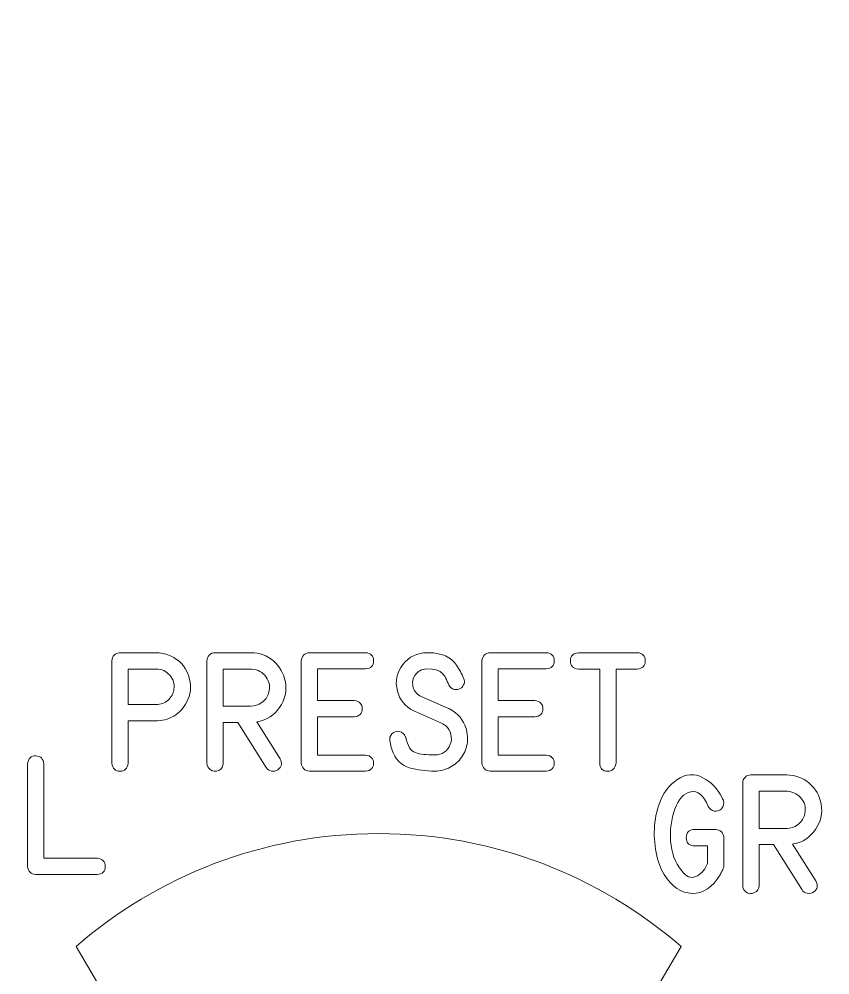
# Model space of a CAD drawing. Header units: millimetres. Extents: x -86 to 60, y -135 to 365.
# Drawn here: x 21.19 to 40.5, y 150.67 to 173.42 of the extents above; entities that cross this region are included whole.
import ezdxf

# ---------------------------------------------------------------- set-up
doc = ezdxf.new("R2010")
doc.units = ezdxf.units.MM
doc.header["$MEASUREMENT"] = 0
doc.layers.add('Cuts', color=7, linetype='Continuous', plot=False)
doc.layers.add('Engrave', color=7, linetype='Continuous')

msp = doc.modelspace()

# ---------------------------------------------------------------- linework, layer by layer
at = {"layer": 'Cuts', "color": 250, "lineweight": 9}
msp.add_open_spline([(57.4748, 154.4568), (57.8729, 154.4566), (58.2545, 154.2982), (58.5358, 154.0166), (58.5358, 154.0166), (58.8172, 153.7349), (58.975, 153.3549), (58.9748, 152.9568), (58.9748, 152.9568), (58.9748, 152.9568), (58.9748, 148.9068), (58.9748, 148.9068), (58.9748, 148.9068), (58.9745, 148.5088), (58.8162, 148.1271), (58.5345, 147.8458), (58.5345, 147.8458), (58.2528, 147.5645), (57.8729, 147.4066), (57.4748, 147.4068), (57.4748, 147.4068), (57.4748, 147.4068), (50.5123, 147.4068), (50.5123, 147.4068), (50.5123, 147.4068), (50.1147, 147.4071), (49.7333, 147.2494), (49.452, 146.9685), (49.452, 146.9685), (49.1707, 146.6875), (49.0125, 146.3044), (49.0123, 145.9068), (49.0123, 145.9068), (49.0123, 145.9068), (49.0123, 129.4193), (49.0123, 129.4193), (49.0123, 129.4193), (49.012, 129.0213), (48.8537, 128.6396), (48.572, 128.3583), (48.572, 128.3583), (48.2903, 128.077), (47.9104, 127.9191), (47.5123, 127.9193), (47.5123, 127.9193), (47.5123, 127.9193), (-74.0127, 127.9193), (-74.0127, 127.9193), (-74.0127, 127.9193), (-74.4108, 127.9196), (-74.7925, 128.078), (-75.0738, 128.3596), (-75.0738, 128.3596), (-75.3551, 128.6413), (-75.513, 129.0213), (-75.5127, 129.4193), (-75.5127, 129.4193), (-75.5127, 129.4193), (-75.5127, 160.4568), (-75.5127, 160.4568), (-75.5127, 160.4568), (-75.5117, 162.0471), (-76.1425, 163.5727), (-77.2663, 164.6979), (-77.2663, 164.6979), (-78.3901, 165.8231), (-79.9224, 166.4558), (-81.5127, 166.4568), (-81.5127, 166.4568), (-81.5127, 166.4568), (-83.9752, 166.4568), (-83.9752, 166.4568), (-83.9752, 166.4568), (-84.3733, 166.4571), (-84.755, 166.6155), (-85.0363, 166.8971), (-85.0363, 166.8971), (-85.3176, 167.1788), (-85.4755, 167.5588), (-85.4752, 167.9568), (-85.4752, 167.9568), (-85.4752, 167.9568), (-85.4752, 210.1068), (-85.4752, 210.1068), (-85.4752, 210.1068), (-85.475, 210.5049), (-85.3166, 210.8866), (-85.0349, 211.1679), (-85.0349, 211.1679), (-84.7533, 211.4492), (-84.3733, 211.6071), (-83.9752, 211.6068), (-83.9752, 211.6068), (-83.9752, 211.6068), (-81.5127, 211.6068), (-81.5127, 211.6068), (-81.5127, 211.6068), (-79.9224, 211.6058), (-78.3969, 212.2366), (-77.2716, 213.3604), (-77.2716, 213.3604), (-76.1464, 214.4842), (-75.5137, 216.0166), (-75.5127, 217.6068), (-75.5127, 217.6068), (-75.5127, 217.6068), (-75.5127, 248.6443), (-75.5127, 248.6443), (-75.5127, 248.6443), (-75.5125, 249.0424), (-75.3541, 249.4241), (-75.0724, 249.7054), (-75.0724, 249.7054), (-74.7908, 249.9867), (-74.4108, 250.1446), (-74.0127, 250.1443), (-74.0127, 250.1443), (-74.0127, 250.1443), (47.5123, 250.1443), (47.5123, 250.1443), (47.5123, 250.1443), (47.9104, 250.1441), (48.292, 249.9857), (48.5733, 249.7041), (48.5733, 249.7041), (48.8547, 249.4224), (49.0125, 249.0424), (49.0123, 248.6443), (49.0123, 248.6443), (49.0123, 248.6443), (49.0123, 217.6068), (49.0123, 217.6068), (49.0123, 217.6068), (49.0113, 216.0166), (49.6421, 214.491), (50.7659, 213.3658), (50.7659, 213.3658), (51.8897, 212.2406), (53.422, 211.6079), (55.0123, 211.6068), (55.0123, 211.6068), (55.0123, 211.6068), (57.4748, 211.6068), (57.4748, 211.6068), (57.4748, 211.6068), (57.8729, 211.6066), (58.2545, 211.4482), (58.5358, 211.1666), (58.5358, 211.1666), (58.8172, 210.8849), (58.975, 210.5049), (58.9748, 210.1068), (58.9748, 210.1068), (58.9748, 210.1068), (58.9748, 167.9568), (58.9748, 167.9568), (58.9748, 167.9568), (58.9745, 167.5588), (58.8162, 167.1771), (58.5345, 166.8958), (58.5345, 166.8958), (58.2528, 166.6145), (57.8729, 166.4566), (57.4748, 166.4568), (57.4748, 166.4568), (57.4748, 166.4568), (55.0123, 166.4568), (55.0123, 166.4568), (55.0123, 166.4568), (53.422, 166.4579), (51.8964, 165.8271), (50.7712, 164.7033), (50.7712, 164.7033), (49.646, 163.5795), (49.0133, 162.0471), (49.0123, 160.4568), (49.0123, 160.4568), (49.0123, 160.4568), (49.0123, 155.9568), (49.0123, 155.9568), (49.0123, 155.9568), (49.012, 155.5593), (49.1697, 155.1779), (49.4507, 154.8966), (49.4507, 154.8966), (49.7316, 154.6153), (50.1147, 154.4571), (50.5123, 154.4568), (50.5123, 154.4568), (50.5123, 154.4568), (57.4748, 154.4568), (57.4748, 154.4568)], degree=3, knots=[0, 0, 0, 0, 0.0204082, 0.0204082, 0.0204082, 0.0204082, 0.0408163, 0.0408163, 0.0408163, 0.0408163, 0.0612245, 0.0612245, 0.0612245, 0.0612245, 0.0816327, 0.0816327, 0.0816327, 0.0816327, 0.1020408, 0.1020408, 0.1020408, 0.1020408, 0.122449, 0.122449, 0.122449, 0.122449, 0.1428571, 0.1428571, 0.1428571, 0.1428571, 0.1632653, 0.1632653, 0.1632653, 0.1632653, 0.1836735, 0.1836735, 0.1836735, 0.1836735, 0.2040816, 0.2040816, 0.2040816, 0.2040816, 0.2244898, 0.2244898, 0.2244898, 0.2244898, 0.244898, 0.244898, 0.244898, 0.244898, 0.2653061, 0.2653061, 0.2653061, 0.2653061, 0.2857143, 0.2857143, 0.2857143, 0.2857143, 0.3061224, 0.3061224, 0.3061224, 0.3061224, 0.3265306, 0.3265306, 0.3265306, 0.3265306, 0.3469388, 0.3469388, 0.3469388, 0.3469388, 0.3673469, 0.3673469, 0.3673469, 0.3673469, 0.3877551, 0.3877551, 0.3877551, 0.3877551, 0.4081633, 0.4081633, 0.4081633, 0.4081633, 0.4285714, 0.4285714, 0.4285714, 0.4285714, 0.4489796, 0.4489796, 0.4489796, 0.4489796, 0.4693878, 0.4693878, 0.4693878, 0.4693878, 0.4897959, 0.4897959, 0.4897959, 0.4897959, 0.5102041, 0.5102041, 0.5102041, 0.5102041, 0.5306122, 0.5306122, 0.5306122, 0.5306122, 0.5510204, 0.5510204, 0.5510204, 0.5510204, 0.5714286, 0.5714286, 0.5714286, 0.5714286, 0.5918367, 0.5918367, 0.5918367, 0.5918367, 0.6122449, 0.6122449, 0.6122449, 0.6122449, 0.6326531, 0.6326531, 0.6326531, 0.6326531, 0.6530612, 0.6530612, 0.6530612, 0.6530612, 0.6734694, 0.6734694, 0.6734694, 0.6734694, 0.6938776, 0.6938776, 0.6938776, 0.6938776, 0.7142857, 0.7142857, 0.7142857, 0.7142857, 0.7346939, 0.7346939, 0.7346939, 0.7346939, 0.755102, 0.755102, 0.755102, 0.755102, 0.7755102, 0.7755102, 0.7755102, 0.7755102, 0.7959184, 0.7959184, 0.7959184, 0.7959184, 0.8163265, 0.8163265, 0.8163265, 0.8163265, 0.8367347, 0.8367347, 0.8367347, 0.8367347, 0.8571429, 0.8571429, 0.8571429, 0.8571429, 0.877551, 0.877551, 0.877551, 0.877551, 0.8979592, 0.8979592, 0.8979592, 0.8979592, 0.9183673, 0.9183673, 0.9183673, 0.9183673, 0.9387755, 0.9387755, 0.9387755, 0.9387755, 0.9591837, 0.9591837, 0.9591837, 0.9591837, 1, 1, 1, 1], dxfattribs=at)
at = {"layer": 'Engrave', "color": 240, "lineweight": 9}
for points, knots in [([(24.4592, 158.3362), (24.4592, 158.3362), (24.4856, 158.3362), (24.4856, 158.3362), (24.4856, 158.3362), (24.6032, 158.3277), (24.7114, 158.3014), (24.8106, 158.2562), (24.8106, 158.2562), (25.0006, 158.1673), (25.1352, 158.0206), (25.2142, 157.8164), (25.2142, 157.8164), (25.2932, 157.6128), (25.2923, 157.4138), (25.2118, 157.22), (25.2118, 157.22), (25.1464, 157.0667), (25.05, 156.9463), (24.9221, 156.8597), (24.9221, 156.8597), (24.7946, 156.7727), (24.6488, 156.7243), (24.4856, 156.7144), (24.4856, 156.7144), (24.4856, 156.7144), (24.4592, 156.713), (24.4592, 156.713), (24.4592, 156.713), (24.4592, 156.713), (23.7894, 156.713), (23.7894, 156.713), (23.7894, 156.713), (23.7894, 156.713), (23.7894, 155.7083), (23.7894, 155.7083), (23.7894, 155.7083), (23.773, 155.5789), (23.7076, 155.514), (23.5938, 155.514), (23.5938, 155.514), (23.4799, 155.514), (23.415, 155.5789), (23.3995, 155.7083), (23.3995, 155.7083), (23.3995, 155.7083), (23.3995, 158.1433), (23.3995, 158.1433), (23.3995, 158.1433), (23.4131, 158.2572), (23.4738, 158.3216), (23.5815, 158.3362), (23.5815, 158.3362), (23.5815, 158.3362), (23.5938, 158.3362), (23.5938, 158.3362), (23.5938, 158.3362), (23.5938, 158.3362), (24.4592, 158.3362), (24.4592, 158.3362)], [0, 0, 0, 0, 0.0625, 0.0625, 0.0625, 0.0625, 0.125, 0.125, 0.125, 0.125, 0.1875, 0.1875, 0.1875, 0.1875, 0.25, 0.25, 0.25, 0.25, 0.3125, 0.3125, 0.3125, 0.3125, 0.375, 0.375, 0.375, 0.375, 0.4375, 0.4375, 0.4375, 0.4375, 0.5, 0.5, 0.5, 0.5, 0.5625, 0.5625, 0.5625, 0.5625, 0.625, 0.625, 0.625, 0.625, 0.6875, 0.6875, 0.6875, 0.6875, 0.75, 0.75, 0.75, 0.75, 0.8125, 0.8125, 0.8125, 0.8125, 0.875, 0.875, 0.875, 0.875, 1, 1, 1, 1]), ([(27.4038, 155.8132), (27.4626, 155.7092), (27.4461, 155.6222), (27.3544, 155.5512), (27.3544, 155.5512), (27.3102, 155.5201), (27.2594, 155.5093), (27.202, 155.5196), (27.202, 155.5196), (27.1446, 155.5295), (27.1027, 155.5582), (27.0759, 155.6048), (27.0759, 155.6048), (27.0759, 155.6048), (26.3967, 156.6786), (26.3967, 156.6786), (26.3967, 156.6786), (26.3967, 156.6786), (26.0519, 156.6786), (26.0519, 156.6786), (26.0519, 156.6786), (26.0519, 156.6786), (26.0519, 155.7083), (26.0519, 155.7083), (26.0519, 155.7083), (26.0519, 155.6283), (26.0157, 155.5709), (25.9433, 155.5352), (25.9433, 155.5352), (25.8704, 155.4999), (25.8026, 155.5065), (25.7391, 155.5554), (25.7391, 155.5554), (25.6888, 155.593), (25.6634, 155.6438), (25.6634, 155.7083), (25.6634, 155.7083), (25.6634, 155.7083), (25.6634, 158.1433), (25.6634, 158.1433), (25.6634, 158.1433), (25.6634, 158.1965), (25.6822, 158.2421), (25.7194, 158.2798), (25.7194, 158.2798), (25.7565, 158.3174), (25.8022, 158.3362), (25.8563, 158.3362), (25.8563, 158.3362), (25.8563, 158.3362), (26.7118, 158.3362), (26.7118, 158.3362), (26.7118, 158.3362), (26.9179, 158.3362), (27.0966, 158.2708), (27.2481, 158.1401), (27.2481, 158.1401), (27.3995, 158.0088), (27.4941, 157.8428), (27.5308, 157.6415), (27.5308, 157.6415), (27.5693, 157.4256), (27.5237, 157.2238), (27.3934, 157.0361), (27.3934, 157.0361), (27.2636, 156.848), (27.091, 156.7341), (26.876, 156.6937), (26.876, 156.6937), (26.876, 156.6937), (26.8497, 156.6894), (26.8497, 156.6894), (26.8497, 156.6894), (26.8497, 156.6894), (27.4038, 155.8132), (27.4038, 155.8132)], [0, 0, 0, 0, 0.05, 0.05, 0.05, 0.05, 0.1, 0.1, 0.1, 0.1, 0.15, 0.15, 0.15, 0.15, 0.2, 0.2, 0.2, 0.2, 0.25, 0.25, 0.25, 0.25, 0.3, 0.3, 0.3, 0.3, 0.35, 0.35, 0.35, 0.35, 0.4, 0.4, 0.4, 0.4, 0.45, 0.45, 0.45, 0.45, 0.5, 0.5, 0.5, 0.5, 0.55, 0.55, 0.55, 0.55, 0.6, 0.6, 0.6, 0.6, 0.65, 0.65, 0.65, 0.65, 0.7, 0.7, 0.7, 0.7, 0.75, 0.75, 0.75, 0.75, 0.8, 0.8, 0.8, 0.8, 0.85, 0.85, 0.85, 0.85, 0.9, 0.9, 0.9, 0.9, 1, 1, 1, 1]), ([(29.439, 157.9519), (29.439, 157.9519), (28.2965, 157.9519), (28.2965, 157.9519), (28.2965, 157.9519), (28.2965, 157.9519), (28.2965, 157.1979), (28.2965, 157.1979), (28.2965, 157.1979), (28.2965, 157.1979), (29.1676, 157.1979), (29.1676, 157.1979), (29.1676, 157.1979), (29.2979, 157.1786), (29.3628, 157.1132), (29.3624, 157.0018), (29.3624, 157.0018), (29.3619, 156.8898), (29.297, 156.8249), (29.1676, 156.8066), (29.1676, 156.8066), (29.1676, 156.8066), (28.2965, 156.8066), (28.2965, 156.8066), (28.2965, 156.8066), (28.2965, 156.8066), (28.2965, 155.9011), (28.2965, 155.9011), (28.2965, 155.9011), (28.2965, 155.9011), (29.439, 155.9011), (29.439, 155.9011), (29.439, 155.9011), (29.5684, 155.8818), (29.6333, 155.8174), (29.6333, 155.7069), (29.6333, 155.7069), (29.6333, 155.5968), (29.5684, 155.5323), (29.439, 155.514), (29.439, 155.514), (29.439, 155.514), (28.1051, 155.514), (28.1051, 155.514), (28.1051, 155.514), (27.9903, 155.5286), (27.9249, 155.594), (27.9094, 155.7097), (27.9094, 155.7097), (27.9094, 155.7097), (27.9094, 158.1433), (27.9094, 158.1433), (27.9094, 158.1433), (27.9268, 158.2647), (27.9922, 158.3287), (28.1051, 158.3362), (28.1051, 158.3362), (28.1051, 158.3362), (29.439, 158.3362), (29.439, 158.3362), (29.439, 158.3362), (29.5684, 158.3263), (29.6333, 158.2614), (29.6328, 158.1424), (29.6328, 158.1424), (29.6324, 158.0234), (29.5674, 157.9599), (29.439, 157.9519)], [0, 0, 0, 0, 0.0555556, 0.0555556, 0.0555556, 0.0555556, 0.1111111, 0.1111111, 0.1111111, 0.1111111, 0.1666667, 0.1666667, 0.1666667, 0.1666667, 0.2222222, 0.2222222, 0.2222222, 0.2222222, 0.2777778, 0.2777778, 0.2777778, 0.2777778, 0.3333333, 0.3333333, 0.3333333, 0.3333333, 0.3888889, 0.3888889, 0.3888889, 0.3888889, 0.4444444, 0.4444444, 0.4444444, 0.4444444, 0.5, 0.5, 0.5, 0.5, 0.5555556, 0.5555556, 0.5555556, 0.5555556, 0.6111111, 0.6111111, 0.6111111, 0.6111111, 0.6666667, 0.6666667, 0.6666667, 0.6666667, 0.7222222, 0.7222222, 0.7222222, 0.7222222, 0.7777778, 0.7777778, 0.7777778, 0.7777778, 0.8333333, 0.8333333, 0.8333333, 0.8333333, 0.8888889, 0.8888889, 0.8888889, 0.8888889, 1, 1, 1, 1]), ([(31.4024, 157.0159), (31.4024, 157.0159), (31.4245, 157.0065), (31.4245, 157.0065), (31.4245, 157.0065), (31.4245, 157.0065), (31.4494, 156.9942), (31.4494, 156.9942), (31.4494, 156.9942), (31.4494, 156.9942), (31.4715, 156.9815), (31.4715, 156.9815), (31.4715, 156.9815), (31.4776, 156.9768), (31.4852, 156.9726), (31.4927, 156.9684), (31.4927, 156.9684), (31.5007, 156.9646), (31.5082, 156.9599), (31.5157, 156.9557), (31.5157, 156.9557), (31.6973, 156.8362), (31.8102, 156.6706), (31.853, 156.4594), (31.853, 156.4594), (31.8694, 156.3767), (31.8732, 156.2915), (31.8643, 156.2045), (31.8643, 156.2045), (31.8492, 156.0794), (31.8055, 155.9641), (31.7326, 155.8578), (31.7326, 155.8578), (31.6597, 155.7515), (31.5679, 155.6697), (31.4579, 155.6118), (31.4579, 155.6118), (31.3393, 155.5493), (31.2166, 155.5182), (31.0896, 155.5182), (31.0896, 155.5182), (30.8765, 155.5182), (30.6733, 155.5455), (30.479, 155.6001), (30.479, 155.6001), (30.2852, 155.6546), (30.147, 155.8009), (30.0646, 156.0389), (30.0646, 156.0389), (30.0534, 156.0695), (30.0454, 156.1005), (30.0397, 156.1325), (30.0397, 156.1325), (30.0341, 156.165), (30.0275, 156.197), (30.0204, 156.2294), (30.0204, 156.2294), (30.0068, 156.2953), (30.0228, 156.3536), (30.0694, 156.4044), (30.0694, 156.4044), (30.1154, 156.4547), (30.1733, 156.474), (30.242, 156.4623), (30.242, 156.4623), (30.3149, 156.4472), (30.3652, 156.4025), (30.3939, 156.3273), (30.3939, 156.3273), (30.3939, 156.3273), (30.3981, 156.3146), (30.3981, 156.3146), (30.3981, 156.3146), (30.4419, 156.1151), (30.519, 155.9961), (30.6286, 155.9576), (30.6286, 155.9576), (30.7387, 155.919), (30.8911, 155.9016), (31.0868, 155.9053), (31.0868, 155.9053), (31.2669, 155.9053), (31.3906, 155.99), (31.4579, 156.1589), (31.4579, 156.1589), (31.487, 156.2341), (31.4917, 156.3127), (31.4715, 156.3941), (31.4715, 156.3941), (31.4513, 156.475), (31.4113, 156.5432), (31.3516, 156.5973), (31.3516, 156.5973), (31.3248, 156.6203), (31.29, 156.6415), (31.2467, 156.6617), (31.2467, 156.6617), (31.2467, 156.6617), (30.6089, 156.9416), (30.6089, 156.9416), (30.6089, 156.9416), (30.6089, 156.9416), (30.5882, 156.9529), (30.5882, 156.9529), (30.5882, 156.9529), (30.3793, 157.0629), (30.25, 157.2195), (30.1996, 157.4227), (30.1996, 157.4227), (30.138, 157.6579), (30.1808, 157.8687), (30.3285, 158.0559), (30.3285, 158.0559), (30.4757, 158.2426), (30.6695, 158.3362), (30.909, 158.3362), (30.909, 158.3362), (30.909, 158.3362), (31.0609, 158.332), (31.0609, 158.332), (31.0609, 158.332), (31.1103, 158.323), (31.1583, 158.3141), (31.2039, 158.3052), (31.2039, 158.3052), (31.25, 158.2967), (31.2965, 158.2816), (31.3431, 158.2605), (31.3431, 158.2605), (31.4588, 158.2064), (31.5477, 158.1316), (31.6093, 158.037), (31.6093, 158.037), (31.6709, 157.9425), (31.7265, 157.84), (31.7758, 157.7299), (31.7758, 157.7299), (31.7805, 157.7195), (31.7848, 157.7078), (31.7885, 157.6941), (31.7885, 157.6941), (31.7984, 157.649), (31.7937, 157.6081), (31.7744, 157.5714), (31.7744, 157.5714), (31.7636, 157.5483), (31.7519, 157.5309), (31.7401, 157.5192), (31.7401, 157.5192), (31.7283, 157.5069), (31.7185, 157.4989), (31.7114, 157.4942), (31.7114, 157.4942), (31.6634, 157.4604), (31.6112, 157.45), (31.5543, 157.4641), (31.5543, 157.4641), (31.4969, 157.4768), (31.4536, 157.5135), (31.4231, 157.5742), (31.4231, 157.5742), (31.3991, 157.6274), (31.3737, 157.6819), (31.3469, 157.7374), (31.3469, 157.7374), (31.3196, 157.7929), (31.2815, 157.839), (31.233, 157.8762), (31.233, 157.8762), (31.2128, 157.8908), (31.1931, 157.9016), (31.1742, 157.9082), (31.1742, 157.9082), (31.1554, 157.9152), (31.1347, 157.9227), (31.1117, 157.9312), (31.1117, 157.9312), (31.1117, 157.9312), (31.0223, 157.9463), (31.0223, 157.9463), (31.0223, 157.9463), (31.0223, 157.9463), (30.8953, 157.9505), (30.8953, 157.9505), (30.8953, 157.9505), (30.7721, 157.9486), (30.678, 157.8955), (30.6131, 157.7906), (30.6131, 157.7906), (30.5689, 157.7233), (30.5524, 157.6485), (30.5632, 157.5657), (30.5632, 157.5657), (30.5759, 157.4641), (30.6239, 157.3851), (30.7067, 157.3287), (30.7067, 157.3287), (30.7105, 157.3263), (30.7142, 157.323), (30.7189, 157.3197), (30.7189, 157.3197), (30.7236, 157.3169), (30.7288, 157.3136), (30.734, 157.3108), (30.734, 157.3108), (30.734, 157.3108), (30.7495, 157.3042), (30.7495, 157.3042), (30.7495, 157.3042), (30.7495, 157.3042), (30.766, 157.2972), (30.766, 157.2972), (30.766, 157.2972), (30.766, 157.2972), (31.4024, 157.0159), (31.4024, 157.0159)], [0, 0, 0, 0, 0.0181818, 0.0181818, 0.0181818, 0.0181818, 0.0363636, 0.0363636, 0.0363636, 0.0363636, 0.0545455, 0.0545455, 0.0545455, 0.0545455, 0.0727273, 0.0727273, 0.0727273, 0.0727273, 0.0909091, 0.0909091, 0.0909091, 0.0909091, 0.1090909, 0.1090909, 0.1090909, 0.1090909, 0.1272727, 0.1272727, 0.1272727, 0.1272727, 0.1454545, 0.1454545, 0.1454545, 0.1454545, 0.1636364, 0.1636364, 0.1636364, 0.1636364, 0.1818182, 0.1818182, 0.1818182, 0.1818182, 0.2, 0.2, 0.2, 0.2, 0.2181818, 0.2181818, 0.2181818, 0.2181818, 0.2363636, 0.2363636, 0.2363636, 0.2363636, 0.2545455, 0.2545455, 0.2545455, 0.2545455, 0.2727273, 0.2727273, 0.2727273, 0.2727273, 0.2909091, 0.2909091, 0.2909091, 0.2909091, 0.3090909, 0.3090909, 0.3090909, 0.3090909, 0.3272727, 0.3272727, 0.3272727, 0.3272727, 0.3454545, 0.3454545, 0.3454545, 0.3454545, 0.3636364, 0.3636364, 0.3636364, 0.3636364, 0.3818182, 0.3818182, 0.3818182, 0.3818182, 0.4, 0.4, 0.4, 0.4, 0.4181818, 0.4181818, 0.4181818, 0.4181818, 0.4363636, 0.4363636, 0.4363636, 0.4363636, 0.4545455, 0.4545455, 0.4545455, 0.4545455, 0.4727273, 0.4727273, 0.4727273, 0.4727273, 0.4909091, 0.4909091, 0.4909091, 0.4909091, 0.5090909, 0.5090909, 0.5090909, 0.5090909, 0.5272727, 0.5272727, 0.5272727, 0.5272727, 0.5454545, 0.5454545, 0.5454545, 0.5454545, 0.5636364, 0.5636364, 0.5636364, 0.5636364, 0.5818182, 0.5818182, 0.5818182, 0.5818182, 0.6, 0.6, 0.6, 0.6, 0.6181818, 0.6181818, 0.6181818, 0.6181818, 0.6363636, 0.6363636, 0.6363636, 0.6363636, 0.6545455, 0.6545455, 0.6545455, 0.6545455, 0.6727273, 0.6727273, 0.6727273, 0.6727273, 0.6909091, 0.6909091, 0.6909091, 0.6909091, 0.7090909, 0.7090909, 0.7090909, 0.7090909, 0.7272727, 0.7272727, 0.7272727, 0.7272727, 0.7454545, 0.7454545, 0.7454545, 0.7454545, 0.7636364, 0.7636364, 0.7636364, 0.7636364, 0.7818182, 0.7818182, 0.7818182, 0.7818182, 0.8, 0.8, 0.8, 0.8, 0.8181818, 0.8181818, 0.8181818, 0.8181818, 0.8363636, 0.8363636, 0.8363636, 0.8363636, 0.8545455, 0.8545455, 0.8545455, 0.8545455, 0.8727273, 0.8727273, 0.8727273, 0.8727273, 0.8909091, 0.8909091, 0.8909091, 0.8909091, 0.9090909, 0.9090909, 0.9090909, 0.9090909, 0.9272727, 0.9272727, 0.9272727, 0.9272727, 0.9454545, 0.9454545, 0.9454545, 0.9454545, 0.9636364, 0.9636364, 0.9636364, 0.9636364, 1, 1, 1, 1]), ([(33.7396, 157.9519), (33.7396, 157.9519), (32.5971, 157.9519), (32.5971, 157.9519), (32.5971, 157.9519), (32.5971, 157.9519), (32.5971, 157.1979), (32.5971, 157.1979), (32.5971, 157.1979), (32.5971, 157.1979), (33.4682, 157.1979), (33.4682, 157.1979), (33.4682, 157.1979), (33.5985, 157.1786), (33.6634, 157.1132), (33.663, 157.0018), (33.663, 157.0018), (33.6625, 156.8898), (33.5976, 156.8249), (33.4682, 156.8066), (33.4682, 156.8066), (33.4682, 156.8066), (32.5971, 156.8066), (32.5971, 156.8066), (32.5971, 156.8066), (32.5971, 156.8066), (32.5971, 155.9011), (32.5971, 155.9011), (32.5971, 155.9011), (32.5971, 155.9011), (33.7396, 155.9011), (33.7396, 155.9011), (33.7396, 155.9011), (33.869, 155.8818), (33.9339, 155.8174), (33.9339, 155.7069), (33.9339, 155.7069), (33.9339, 155.5968), (33.869, 155.5323), (33.7396, 155.514), (33.7396, 155.514), (33.7396, 155.514), (32.4057, 155.514), (32.4057, 155.514), (32.4057, 155.514), (32.2909, 155.5286), (32.2255, 155.594), (32.21, 155.7097), (32.21, 155.7097), (32.21, 155.7097), (32.21, 158.1433), (32.21, 158.1433), (32.21, 158.1433), (32.2274, 158.2647), (32.2928, 158.3287), (32.4057, 158.3362), (32.4057, 158.3362), (32.4057, 158.3362), (33.7396, 158.3362), (33.7396, 158.3362), (33.7396, 158.3362), (33.869, 158.3263), (33.9339, 158.2614), (33.9334, 158.1424), (33.9334, 158.1424), (33.933, 158.0234), (33.868, 157.9599), (33.7396, 157.9519)], [0, 0, 0, 0, 0.0555556, 0.0555556, 0.0555556, 0.0555556, 0.1111111, 0.1111111, 0.1111111, 0.1111111, 0.1666667, 0.1666667, 0.1666667, 0.1666667, 0.2222222, 0.2222222, 0.2222222, 0.2222222, 0.2777778, 0.2777778, 0.2777778, 0.2777778, 0.3333333, 0.3333333, 0.3333333, 0.3333333, 0.3888889, 0.3888889, 0.3888889, 0.3888889, 0.4444444, 0.4444444, 0.4444444, 0.4444444, 0.5, 0.5, 0.5, 0.5, 0.5555556, 0.5555556, 0.5555556, 0.5555556, 0.6111111, 0.6111111, 0.6111111, 0.6111111, 0.6666667, 0.6666667, 0.6666667, 0.6666667, 0.7222222, 0.7222222, 0.7222222, 0.7222222, 0.7777778, 0.7777778, 0.7777778, 0.7777778, 0.8333333, 0.8333333, 0.8333333, 0.8333333, 0.8888889, 0.8888889, 0.8888889, 0.8888889, 1, 1, 1, 1]), ([(35.0153, 155.7069), (35.0153, 155.7069), (35.0153, 157.9477), (35.0153, 157.9477), (35.0153, 157.9477), (35.0153, 157.9477), (34.5097, 157.9477), (34.5097, 157.9477), (34.5097, 157.9477), (34.3812, 157.9576), (34.3168, 158.0225), (34.3173, 158.141), (34.3173, 158.141), (34.3177, 158.26), (34.3822, 158.3254), (34.5097, 158.3362), (34.5097, 158.3362), (34.5097, 158.3362), (35.9085, 158.3362), (35.9085, 158.3362), (35.9085, 158.3362), (36.035, 158.3263), (36.099, 158.2609), (36.0995, 158.141), (36.0995, 158.141), (36.1, 158.0215), (36.036, 157.9566), (35.9085, 157.9477), (35.9085, 157.9477), (35.9085, 157.9477), (35.4043, 157.9477), (35.4043, 157.9477), (35.4043, 157.9477), (35.4043, 157.9477), (35.4043, 155.7069), (35.4043, 155.7069), (35.4043, 155.7069), (35.3831, 155.5766), (35.3154, 155.5121), (35.2006, 155.514), (35.2006, 155.514), (35.0863, 155.5159), (35.0247, 155.5803), (35.0153, 155.7069)], [0, 0, 0, 0, 0.0833333, 0.0833333, 0.0833333, 0.0833333, 0.1666667, 0.1666667, 0.1666667, 0.1666667, 0.25, 0.25, 0.25, 0.25, 0.3333333, 0.3333333, 0.3333333, 0.3333333, 0.4166667, 0.4166667, 0.4166667, 0.4166667, 0.5, 0.5, 0.5, 0.5, 0.5833333, 0.5833333, 0.5833333, 0.5833333, 0.6666667, 0.6666667, 0.6666667, 0.6666667, 0.75, 0.75, 0.75, 0.75, 0.8333333, 0.8333333, 0.8333333, 0.8333333, 1, 1, 1, 1]), ([(24.4592, 157.9477), (24.4592, 157.9477), (23.7894, 157.9477), (23.7894, 157.9477), (23.7894, 157.9477), (23.7894, 157.9477), (23.7894, 157.1029), (23.7894, 157.1029), (23.7894, 157.1029), (23.7894, 157.1029), (24.4592, 157.1029), (24.4592, 157.1029), (24.4592, 157.1029), (24.5641, 157.1029), (24.6563, 157.1377), (24.7368, 157.2078), (24.7368, 157.2078), (24.8172, 157.2774), (24.8642, 157.3649), (24.8783, 157.4693), (24.8783, 157.4693), (24.8948, 157.5963), (24.8605, 157.7078), (24.7763, 157.8037), (24.7763, 157.8037), (24.6916, 157.8997), (24.5858, 157.9477), (24.4592, 157.9477)], [0, 0, 0, 0, 0.125, 0.125, 0.125, 0.125, 0.25, 0.25, 0.25, 0.25, 0.375, 0.375, 0.375, 0.375, 0.5, 0.5, 0.5, 0.5, 0.625, 0.625, 0.625, 0.625, 0.75, 0.75, 0.75, 0.75, 1, 1, 1, 1]), ([(26.7118, 157.0657), (26.8059, 157.0657), (26.8925, 157.094), (26.972, 157.1513), (26.972, 157.1513), (27.0515, 157.2083), (27.1046, 157.2826), (27.1324, 157.3743), (27.1324, 157.3743), (27.1756, 157.5159), (27.1559, 157.6438), (27.0731, 157.7581), (27.0731, 157.7581), (26.9903, 157.8724), (26.8765, 157.9354), (26.7316, 157.9477), (26.7316, 157.9477), (26.7316, 157.9477), (26.0519, 157.9477), (26.0519, 157.9477), (26.0519, 157.9477), (26.0519, 157.9477), (26.0519, 157.0657), (26.0519, 157.0657), (26.0519, 157.0657), (26.0519, 157.0657), (26.7118, 157.0657), (26.7118, 157.0657)], [0, 0, 0, 0, 0.125, 0.125, 0.125, 0.125, 0.25, 0.25, 0.25, 0.25, 0.375, 0.375, 0.375, 0.375, 0.5, 0.5, 0.5, 0.5, 0.625, 0.625, 0.625, 0.625, 0.75, 0.75, 0.75, 0.75, 1, 1, 1, 1]), ([(21.5847, 153.0585), (21.4718, 153.066), (21.4064, 153.1295), (21.389, 153.2499), (21.389, 153.2499), (21.389, 153.2499), (21.389, 155.6864), (21.389, 155.6864), (21.389, 155.6864), (21.4083, 155.8186), (21.4755, 155.8835), (21.5903, 155.8816), (21.5903, 155.8816), (21.7051, 155.8793), (21.7676, 155.8139), (21.7775, 155.6864), (21.7775, 155.6864), (21.7775, 155.6864), (21.7775, 153.4432), (21.7775, 153.4432), (21.7775, 153.4432), (21.7775, 153.4432), (23.0494, 153.4442), (23.0494, 153.4442), (23.0494, 153.4442), (23.1802, 153.4296), (23.2446, 153.3638), (23.2432, 153.2466), (23.2432, 153.2466), (23.2418, 153.1295), (23.1769, 153.067), (23.048, 153.0585), (23.048, 153.0585), (23.048, 153.0585), (21.5847, 153.0585), (21.5847, 153.0585)], [0, 0, 0, 0, 0.1, 0.1, 0.1, 0.1, 0.2, 0.2, 0.2, 0.2, 0.3, 0.3, 0.3, 0.3, 0.4, 0.4, 0.4, 0.4, 0.5, 0.5, 0.5, 0.5, 0.6, 0.6, 0.6, 0.6, 0.7, 0.7, 0.7, 0.7, 0.8, 0.8, 0.8, 0.8, 1, 1, 1, 1]), ([(37.2565, 153.7409), (37.2565, 153.7409), (37.2443, 153.7423), (37.2443, 153.7423), (37.2443, 153.7423), (37.1319, 153.7559), (37.0759, 153.8199), (37.0759, 153.9337), (37.0759, 153.9337), (37.0759, 154.0476), (37.1319, 154.1115), (37.2443, 154.1252), (37.2443, 154.1252), (37.2443, 154.1252), (37.2565, 154.128), (37.2565, 154.128), (37.2565, 154.128), (37.2565, 154.128), (37.2687, 154.128), (37.2687, 154.128), (37.2687, 154.128), (37.2687, 154.128), (37.7772, 154.128), (37.7772, 154.128), (37.7772, 154.128), (37.8308, 154.128), (37.8765, 154.1092), (37.9146, 154.0711), (37.9146, 154.0711), (37.9527, 154.033), (37.9715, 153.9869), (37.9715, 153.9337), (37.9715, 153.9337), (37.9715, 153.9337), (37.9715, 153.2352), (37.9715, 153.2352), (37.9715, 153.2352), (37.9715, 153.2352), (37.955, 153.1995), (37.955, 153.1995), (37.955, 153.1995), (37.955, 153.1995), (37.9456, 153.1774), (37.9456, 153.1774), (37.9456, 153.1774), (37.9456, 153.1774), (37.9357, 153.1567), (37.9357, 153.1567), (37.9357, 153.1567), (37.9357, 153.1567), (37.9249, 153.136), (37.9249, 153.136), (37.9249, 153.136), (37.9249, 153.136), (37.9136, 153.1153), (37.9136, 153.1153), (37.9136, 153.1153), (37.9136, 153.1153), (37.9042, 153.0946), (37.9042, 153.0946), (37.9042, 153.0946), (37.9042, 153.0946), (37.8929, 153.0739), (37.8929, 153.0739), (37.8929, 153.0739), (37.8929, 153.0739), (37.8807, 153.0532), (37.8807, 153.0532), (37.8807, 153.0532), (37.7024, 152.7503), (37.4809, 152.6021), (37.2165, 152.6087), (37.2165, 152.6087), (36.9517, 152.6158), (36.7297, 152.7653), (36.5496, 153.0574), (36.5496, 153.0574), (36.4639, 153.1962), (36.4009, 153.3698), (36.3595, 153.5791), (36.3595, 153.5791), (36.3181, 153.7879), (36.3054, 154.0015), (36.3224, 154.2197), (36.3224, 154.2197), (36.3388, 154.438), (36.3896, 154.6454), (36.4743, 154.8425), (36.4743, 154.8425), (36.5594, 155.0396), (36.6864, 155.1962), (36.8553, 155.3119), (36.8553, 155.3119), (37.067, 155.4554), (37.2725, 155.4718), (37.4729, 155.3622), (37.4729, 155.3622), (37.6733, 155.2522), (37.8228, 155.0984), (37.9221, 154.8999), (37.9221, 154.8999), (37.9221, 154.8999), (37.9329, 154.8778), (37.9329, 154.8778), (37.9329, 154.8778), (37.9329, 154.8778), (37.9414, 154.8585), (37.9414, 154.8585), (37.9414, 154.8585), (37.9414, 154.8585), (37.9522, 154.8378), (37.9522, 154.8378), (37.9522, 154.8378), (37.9837, 154.7508), (37.9715, 154.6793), (37.9164, 154.6242), (37.9164, 154.6242), (37.8633, 154.572), (37.8054, 154.5523), (37.7429, 154.5654), (37.7429, 154.5654), (37.6803, 154.5791), (37.6323, 154.6158), (37.598, 154.6764), (37.598, 154.6764), (37.4908, 154.9431), (37.3525, 155.0593), (37.1827, 155.025), (37.1827, 155.025), (37.0133, 154.9911), (36.8863, 154.8524), (36.8017, 154.6092), (36.8017, 154.6092), (36.7189, 154.374), (36.6864, 154.1209), (36.7038, 153.8505), (36.7038, 153.8505), (36.7212, 153.58), (36.8097, 153.3439), (36.9687, 153.143), (36.9687, 153.143), (37.0778, 153.0024), (37.1888, 152.9572), (37.3021, 153.0076), (37.3021, 153.0076), (37.415, 153.0584), (37.5039, 153.1524), (37.5693, 153.2903), (37.5693, 153.2903), (37.5693, 153.2903), (37.5844, 153.3204), (37.5844, 153.3204), (37.5844, 153.3204), (37.5844, 153.3204), (37.5844, 153.7409), (37.5844, 153.7409), (37.5844, 153.7409), (37.5844, 153.7409), (37.2565, 153.7409), (37.2565, 153.7409)], [0, 0, 0, 0, 0.0243902, 0.0243902, 0.0243902, 0.0243902, 0.0487805, 0.0487805, 0.0487805, 0.0487805, 0.0731707, 0.0731707, 0.0731707, 0.0731707, 0.097561, 0.097561, 0.097561, 0.097561, 0.1219512, 0.1219512, 0.1219512, 0.1219512, 0.1463415, 0.1463415, 0.1463415, 0.1463415, 0.1707317, 0.1707317, 0.1707317, 0.1707317, 0.195122, 0.195122, 0.195122, 0.195122, 0.2195122, 0.2195122, 0.2195122, 0.2195122, 0.2439024, 0.2439024, 0.2439024, 0.2439024, 0.2682927, 0.2682927, 0.2682927, 0.2682927, 0.2926829, 0.2926829, 0.2926829, 0.2926829, 0.3170732, 0.3170732, 0.3170732, 0.3170732, 0.3414634, 0.3414634, 0.3414634, 0.3414634, 0.3658537, 0.3658537, 0.3658537, 0.3658537, 0.3902439, 0.3902439, 0.3902439, 0.3902439, 0.4146341, 0.4146341, 0.4146341, 0.4146341, 0.4390244, 0.4390244, 0.4390244, 0.4390244, 0.4634146, 0.4634146, 0.4634146, 0.4634146, 0.4878049, 0.4878049, 0.4878049, 0.4878049, 0.5121951, 0.5121951, 0.5121951, 0.5121951, 0.5365854, 0.5365854, 0.5365854, 0.5365854, 0.5609756, 0.5609756, 0.5609756, 0.5609756, 0.5853659, 0.5853659, 0.5853659, 0.5853659, 0.6097561, 0.6097561, 0.6097561, 0.6097561, 0.6341463, 0.6341463, 0.6341463, 0.6341463, 0.6585366, 0.6585366, 0.6585366, 0.6585366, 0.6829268, 0.6829268, 0.6829268, 0.6829268, 0.7073171, 0.7073171, 0.7073171, 0.7073171, 0.7317073, 0.7317073, 0.7317073, 0.7317073, 0.7560976, 0.7560976, 0.7560976, 0.7560976, 0.7804878, 0.7804878, 0.7804878, 0.7804878, 0.804878, 0.804878, 0.804878, 0.804878, 0.8292683, 0.8292683, 0.8292683, 0.8292683, 0.8536585, 0.8536585, 0.8536585, 0.8536585, 0.8780488, 0.8780488, 0.8780488, 0.8780488, 0.902439, 0.902439, 0.902439, 0.902439, 0.9268293, 0.9268293, 0.9268293, 0.9268293, 0.9512195, 0.9512195, 0.9512195, 0.9512195, 1, 1, 1, 1]), ([(40.1611, 152.9032), (40.2199, 152.7992), (40.2034, 152.7122), (40.1117, 152.6412), (40.1117, 152.6412), (40.0675, 152.6101), (40.0167, 152.5993), (39.9593, 152.6096), (39.9593, 152.6096), (39.9019, 152.6195), (39.86, 152.6482), (39.8332, 152.6948), (39.8332, 152.6948), (39.8332, 152.6948), (39.154, 153.7686), (39.154, 153.7686), (39.154, 153.7686), (39.154, 153.7686), (38.8092, 153.7686), (38.8092, 153.7686), (38.8092, 153.7686), (38.8092, 153.7686), (38.8092, 152.7983), (38.8092, 152.7983), (38.8092, 152.7983), (38.8092, 152.7183), (38.773, 152.6609), (38.7006, 152.6252), (38.7006, 152.6252), (38.6277, 152.5899), (38.5599, 152.5965), (38.4964, 152.6454), (38.4964, 152.6454), (38.4461, 152.683), (38.4207, 152.7338), (38.4207, 152.7983), (38.4207, 152.7983), (38.4207, 152.7983), (38.4207, 155.2333), (38.4207, 155.2333), (38.4207, 155.2333), (38.4207, 155.2865), (38.4395, 155.3321), (38.4767, 155.3698), (38.4767, 155.3698), (38.5138, 155.4074), (38.5595, 155.4262), (38.6136, 155.4262), (38.6136, 155.4262), (38.6136, 155.4262), (39.4691, 155.4262), (39.4691, 155.4262), (39.4691, 155.4262), (39.6752, 155.4262), (39.8539, 155.3608), (40.0054, 155.2301), (40.0054, 155.2301), (40.1568, 155.0988), (40.2514, 154.9328), (40.2881, 154.7315), (40.2881, 154.7315), (40.3266, 154.5156), (40.281, 154.3138), (40.1507, 154.1261), (40.1507, 154.1261), (40.0209, 153.938), (39.8483, 153.8241), (39.6333, 153.7837), (39.6333, 153.7837), (39.6333, 153.7837), (39.607, 153.7794), (39.607, 153.7794), (39.607, 153.7794), (39.607, 153.7794), (40.1611, 152.9032), (40.1611, 152.9032)], [0, 0, 0, 0, 0.05, 0.05, 0.05, 0.05, 0.1, 0.1, 0.1, 0.1, 0.15, 0.15, 0.15, 0.15, 0.2, 0.2, 0.2, 0.2, 0.25, 0.25, 0.25, 0.25, 0.3, 0.3, 0.3, 0.3, 0.35, 0.35, 0.35, 0.35, 0.4, 0.4, 0.4, 0.4, 0.45, 0.45, 0.45, 0.45, 0.5, 0.5, 0.5, 0.5, 0.55, 0.55, 0.55, 0.55, 0.6, 0.6, 0.6, 0.6, 0.65, 0.65, 0.65, 0.65, 0.7, 0.7, 0.7, 0.7, 0.75, 0.75, 0.75, 0.75, 0.8, 0.8, 0.8, 0.8, 0.85, 0.85, 0.85, 0.85, 0.9, 0.9, 0.9, 0.9, 1, 1, 1, 1]), ([(39.4691, 154.1557), (39.5632, 154.1557), (39.6498, 154.184), (39.7293, 154.2413), (39.7293, 154.2413), (39.8088, 154.2983), (39.8619, 154.3726), (39.8897, 154.4643), (39.8897, 154.4643), (39.9329, 154.6059), (39.9132, 154.7338), (39.8304, 154.8481), (39.8304, 154.8481), (39.7476, 154.9624), (39.6338, 155.0254), (39.4889, 155.0377), (39.4889, 155.0377), (39.4889, 155.0377), (38.8092, 155.0377), (38.8092, 155.0377), (38.8092, 155.0377), (38.8092, 155.0377), (38.8092, 154.1557), (38.8092, 154.1557), (38.8092, 154.1557), (38.8092, 154.1557), (39.4691, 154.1557), (39.4691, 154.1557)], [0, 0, 0, 0, 0.125, 0.125, 0.125, 0.125, 0.25, 0.25, 0.25, 0.25, 0.375, 0.375, 0.375, 0.375, 0.5, 0.5, 0.5, 0.5, 0.625, 0.625, 0.625, 0.625, 0.75, 0.75, 0.75, 0.75, 1, 1, 1, 1]), ([(29.7498, 154.0318), (32.5051, 154.0318), (35.0232, 153.0183), (36.953, 151.3443), (36.953, 151.3443), (36.953, 151.3443), (33.7957, 145.9698), (33.7957, 145.9698), (33.7957, 145.9698), (32.8868, 147.2194), (31.4132, 148.0318), (29.7498, 148.0318), (29.7498, 148.0318), (28.0865, 148.0318), (26.6131, 147.2194), (25.7042, 145.9701), (25.7042, 145.9701), (25.7042, 145.9701), (22.5463, 151.3451), (22.5463, 151.3451), (22.5463, 151.3451), (24.4762, 153.0189), (26.9947, 154.0318), (29.7498, 154.0318)], [0, 0, 0, 0, 0.1428571, 0.1428571, 0.1428571, 0.1428571, 0.2857143, 0.2857143, 0.2857143, 0.2857143, 0.4285714, 0.4285714, 0.4285714, 0.4285714, 0.5714286, 0.5714286, 0.5714286, 0.5714286, 0.7142857, 0.7142857, 0.7142857, 0.7142857, 1, 1, 1, 1])]:
    msp.add_open_spline(points, degree=3, knots=knots, dxfattribs=at)

doc.saveas('drawing.dxf')
